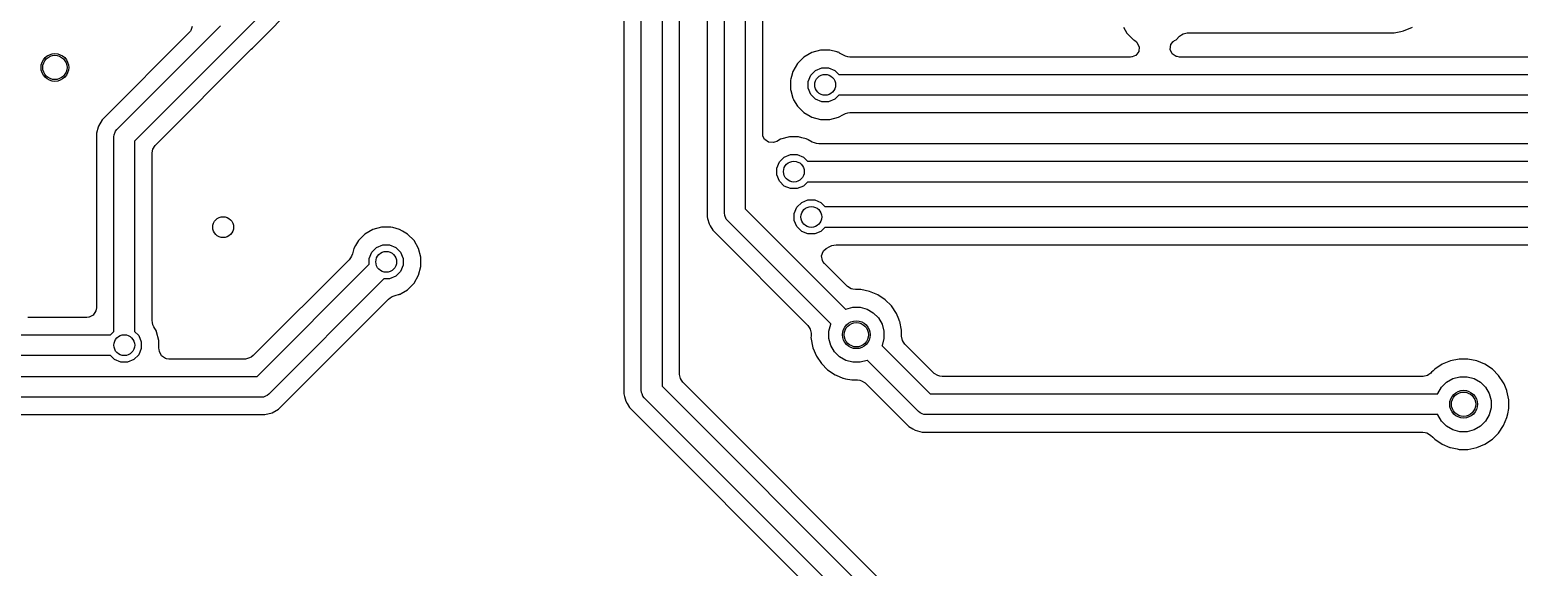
# Model space of a CAD drawing. Header units: inches. Extents: x 0.01 to 5.35, y 0.01 to 3.37.
# Drawn here: x 3.052 to 3.897, y 1.285 to 1.589 of the extents above; entities that cross this region are included whole.
import ezdxf

# ---------------------------------------------------------------- set-up
doc = ezdxf.new("R2010")
doc.units = ezdxf.units.IN
doc.header["$MEASUREMENT"] = 0
doc.layers.add('BLACK', color=250, linetype='CONTINUOUS')

msp = doc.modelspace()

# ---------------------------------------------------------------- linework, layer by layer
at = {"layer": 'BLACK', "linetype": 'CONTINUOUS'}
for p, q in [((3.38919, 1.85349), (3.38919, 1.38281)), ((3.39906, 1.38488), (3.39906, 1.85142)), ((3.41087, 1.84897), (3.41087, 1.38733)), ((3.42073, 1.39385), (3.42073, 1.84216)), ((3.43644, 1.80688), (3.43644, 1.48322)), ((3.4463, 1.4853), (3.4463, 1.8061)), ((3.45811, 1.80053), (3.45811, 1.48774)), ((3.46797, 1.53036), (3.46797, 1.79128)), ((3.20287, 1.61735), (3.17292, 1.5874)), ((3.17842, 1.57896), (3.20539, 1.60592)), ((3.10157, 1.53276), (3.16039, 1.59157)), ((3.14344, 1.58882), (3.14332, 1.58863)), ((3.1442, 1.59111), (3.14344, 1.58882)), ((3.67266, 1.59076), (3.67463, 1.58735)), ((3.8301, 1.58839), (3.83153, 1.58868)), ((3.83153, 1.58868), (3.83655, 1.59076)), ((3.14262, 1.58775), (3.09313, 1.53826)), ((3.17292, 1.5874), (3.11165, 1.52614)), ((3.14327, 1.58856), (3.14262, 1.58775)), ((3.14332, 1.58863), (3.14327, 1.58856)), ((3.67463, 1.58735), (3.67829, 1.58368)), ((3.67829, 1.58368), (3.67889, 1.58334)), ((3.67889, 1.58334), (3.67998, 1.58248)), ((3.67998, 1.58248), (3.68029, 1.58216)), ((3.68029, 1.58216), (3.68155, 1.57971)), ((3.69918, 1.57819), (3.69957, 1.58091)), ((3.69957, 1.58091), (3.69958, 1.58093)), ((3.69958, 1.58093), (3.70091, 1.58267)), ((3.70091, 1.58267), (3.70098, 1.58273)), ((3.70098, 1.58273), (3.70164, 1.58319)), ((3.70164, 1.58319), (3.70249, 1.58368)), ((3.70249, 1.58368), (3.7045, 1.58569)), ((3.7045, 1.58569), (3.70562, 1.58652)), ((3.70562, 1.58652), (3.70652, 1.58702)), ((3.70652, 1.58702), (3.70886, 1.58762)), ((3.70886, 1.58762), (3.8262, 1.58762)), ((3.8262, 1.58762), (3.8301, 1.58839)), ((3.12324, 1.52377), (3.17773, 1.57827)), ((3.17773, 1.57827), (3.17774, 1.57827)), ((3.17774, 1.57827), (3.17842, 1.57896)), ((3.17842, 1.57896), (3.17842, 1.57896)), ((3.49129, 1.57388), (3.48762, 1.57021)), ((3.49578, 1.57647), (3.49129, 1.57388)), ((3.49129, 1.57388), (3.49129, 1.57388)), ((3.49129, 1.57388), (3.49129, 1.57388)), ((3.50079, 1.57781), (3.49578, 1.57647)), ((3.49578, 1.57647), (3.49578, 1.57647)), ((3.50598, 1.57781), (3.50079, 1.57781)), ((3.50998, 1.57674), (3.50598, 1.57781)), ((3.50598, 1.57781), (3.50598, 1.57781)), ((3.51037, 1.57664), (3.50998, 1.57674)), ((3.51069, 1.5766), (3.51037, 1.57664)), ((3.51129, 1.57635), (3.51069, 1.5766)), ((3.51155, 1.57615), (3.51129, 1.57635)), ((3.5138, 1.57485), (3.51155, 1.57615)), ((3.51497, 1.57437), (3.5138, 1.57485)), ((3.51617, 1.57404), (3.51497, 1.57437)), ((3.51744, 1.57388), (3.51617, 1.57404)), ((3.67665, 1.57388), (3.51744, 1.57388)), ((3.67746, 1.57395), (3.67665, 1.57388)), ((3.67755, 1.57396), (3.67746, 1.57395)), ((3.67956, 1.5748), (3.67755, 1.57396)), ((3.67958, 1.57481), (3.67956, 1.5748)), ((3.67959, 1.57481), (3.67958, 1.57481)), ((3.68129, 1.57697), (3.67959, 1.57481)), ((3.68155, 1.57971), (3.68129, 1.57697)), ((3.70032, 1.57569), (3.69918, 1.57819)), ((3.70263, 1.5742), (3.70032, 1.57569)), ((3.70306, 1.57408), (3.70263, 1.5742)), ((3.70443, 1.57388), (3.70306, 1.57408)), ((3.97178, 1.57388), (3.70443, 1.57388)), ((3.48502, 1.56572), (3.48425, 1.56282)), ((3.48762, 1.57021), (3.48502, 1.56572)), ((3.48502, 1.56572), (3.48502, 1.56572)), ((3.48502, 1.56572), (3.48502, 1.56572)), ((3.48502, 1.56572), (3.48502, 1.56572)), ((3.48762, 1.57021), (3.48762, 1.57021)), ((3.48762, 1.57021), (3.48762, 1.57021)), ((3.49373, 1.56003), (3.4952, 1.56358)), ((3.4952, 1.56358), (3.49792, 1.56629)), ((3.49792, 1.56629), (3.50147, 1.56776)), ((3.50147, 1.56776), (3.50531, 1.56776)), ((3.50531, 1.56776), (3.50885, 1.56629)), ((3.50885, 1.56629), (3.51113, 1.56402)), ((3.51113, 1.56402), (3.9783, 1.56402)), ((3.48391, 1.56155), (3.48368, 1.5607)), ((3.48368, 1.5607), (3.48368, 1.55552)), ((3.48368, 1.55552), (3.48385, 1.55489)), ((3.48385, 1.55489), (3.48385, 1.55489)), ((3.48385, 1.55489), (3.48385, 1.55489)), ((3.48385, 1.55489), (3.48502, 1.5505)), ((3.48425, 1.56282), (3.48391, 1.56155)), ((3.49373, 1.55619), (3.49373, 1.56003)), ((3.4952, 1.55264), (3.49373, 1.55619)), ((3.48502, 1.5505), (3.48543, 1.54981)), ((3.48543, 1.54981), (3.48553, 1.54962)), ((3.48553, 1.54962), (3.48762, 1.54601)), ((3.49792, 1.54993), (3.4952, 1.55264)), ((3.50147, 1.54846), (3.49792, 1.54993)), ((3.50531, 1.54846), (3.50147, 1.54846)), ((3.50885, 1.54993), (3.50531, 1.54846)), ((3.51113, 1.5522), (3.50885, 1.54993)), ((3.98075, 1.5522), (3.51113, 1.5522)), ((3.09313, 1.53826), (3.09105, 1.53467)), ((3.09313, 1.53826), (3.09313, 1.53826)), ((3.09313, 1.53826), (3.09313, 1.53826)), ((3.48762, 1.54601), (3.49129, 1.54234)), ((3.49129, 1.54234), (3.49482, 1.5403)), ((3.49482, 1.5403), (3.49482, 1.5403)), ((3.49482, 1.5403), (3.49578, 1.53975)), ((3.49578, 1.53975), (3.49578, 1.53975)), ((3.49578, 1.53975), (3.49578, 1.53975)), ((3.49578, 1.53975), (3.49578, 1.53975)), ((3.49578, 1.53975), (3.50079, 1.53841)), ((3.50079, 1.53841), (3.50079, 1.53841)), ((3.50079, 1.53841), (3.50598, 1.53841)), ((3.50598, 1.53841), (3.51099, 1.53975)), ((3.50598, 1.53841), (3.50598, 1.53841)), ((3.51099, 1.53975), (3.5138, 1.54137)), ((3.5138, 1.54137), (3.51497, 1.54185)), ((3.51497, 1.54185), (3.51617, 1.54218)), ((3.51617, 1.54218), (3.51744, 1.54234)), ((3.51744, 1.54234), (3.98282, 1.54234)), ((3.09089, 1.53404), (3.08998, 1.53066)), ((3.08998, 1.53066), (3.08998, 1.43182)), ((3.0909, 1.5341), (3.09089, 1.53404)), ((3.09105, 1.53467), (3.0909, 1.5341)), ((3.0909, 1.5341), (3.0909, 1.5341)), ((3.09984, 1.52858), (3.09996, 1.52973)), ((3.09996, 1.52973), (3.10061, 1.53132)), ((3.10061, 1.53132), (3.10084, 1.53186)), ((3.10084, 1.53186), (3.10157, 1.53276)), ((3.46806, 1.52943), (3.46797, 1.53036)), ((3.09984, 1.41822), (3.09984, 1.52858)), ((3.11165, 1.52614), (3.11165, 1.41822)), ((3.12171, 1.5207), (3.12201, 1.5217)), ((3.12201, 1.5217), (3.12324, 1.52377)), ((3.4681, 1.52924), (3.46806, 1.52943)), ((3.46905, 1.52714), (3.4681, 1.52924)), ((3.46909, 1.52709), (3.46905, 1.52714)), ((3.47133, 1.5255), (3.46909, 1.52709)), ((3.47408, 1.52537), (3.47133, 1.5255)), ((3.47461, 1.5255), (3.47408, 1.52537)), ((3.4759, 1.52601), (3.47461, 1.5255)), ((3.47807, 1.52726), (3.4759, 1.52601)), ((3.47813, 1.52728), (3.47807, 1.52726)), ((3.48308, 1.5286), (3.47813, 1.52728)), ((3.48826, 1.5286), (3.48308, 1.5286)), ((3.49023, 1.52807), (3.48826, 1.5286)), ((3.48826, 1.5286), (3.48826, 1.5286)), ((3.49265, 1.52743), (3.49023, 1.52807)), ((3.49298, 1.52738), (3.49265, 1.52743)), ((3.49357, 1.52714), (3.49298, 1.52738)), ((3.49383, 1.52694), (3.49357, 1.52714)), ((3.49608, 1.52564), (3.49383, 1.52694)), ((3.49726, 1.52515), (3.49608, 1.52564)), ((3.49846, 1.52483), (3.49726, 1.52515)), ((3.49972, 1.52467), (3.49846, 1.52483)), ((4.35438, 1.52467), (3.49972, 1.52467)), ((3.12152, 1.51933), (3.12171, 1.5207)), ((3.12152, 1.42452), (3.12152, 1.51933)), ((3.47602, 1.51082), (3.47749, 1.51437)), ((3.47749, 1.51437), (3.4802, 1.51708)), ((3.4802, 1.51708), (3.48375, 1.51855)), ((3.48375, 1.51855), (3.48759, 1.51855)), ((3.48759, 1.51855), (3.49114, 1.51708)), ((3.49114, 1.51708), (3.49342, 1.5148)), ((3.49342, 1.5148), (4.3609, 1.5148)), ((3.47602, 1.50698), (3.47602, 1.51082)), ((3.47749, 1.50343), (3.47602, 1.50698)), ((3.4802, 1.50071), (3.47749, 1.50343)), ((3.48375, 1.49924), (3.4802, 1.50071)), ((3.48759, 1.49924), (3.48375, 1.49924)), ((3.49114, 1.50071), (3.48759, 1.49924)), ((3.49342, 1.50299), (3.49114, 1.50071)), ((4.36334, 1.50299), (3.49342, 1.50299)), ((3.45811, 1.48774), (3.51499, 1.43086)), ((3.4859, 1.48511), (3.48737, 1.48866)), ((3.48737, 1.48866), (3.49009, 1.49138)), ((3.49009, 1.49138), (3.49364, 1.49285)), ((3.49364, 1.49285), (3.49748, 1.49285)), ((3.49748, 1.49285), (3.50102, 1.49138)), ((3.50102, 1.49138), (3.5033, 1.4891)), ((3.5033, 1.4891), (4.36303, 1.4891)), ((3.43644, 1.48322), (3.43668, 1.48232)), ((3.43668, 1.48232), (3.43668, 1.48232)), ((3.43668, 1.48232), (3.43751, 1.47921)), ((3.43751, 1.47921), (3.43808, 1.47822)), ((3.44641, 1.48414), (3.4463, 1.4853)), ((3.4465, 1.48394), (3.44641, 1.48414)), ((3.44729, 1.48201), (3.4465, 1.48394)), ((3.44803, 1.48112), (3.44729, 1.48201)), ((3.50664, 1.42251), (3.44803, 1.48112)), ((3.4859, 1.48127), (3.4859, 1.48511)), ((3.48737, 1.47773), (3.4859, 1.48127)), ((3.24227, 1.47348), (3.2386, 1.46982)), ((3.24676, 1.47608), (3.24227, 1.47348)), ((3.24227, 1.47348), (3.24227, 1.47348)), ((3.24227, 1.47348), (3.24227, 1.47348)), ((3.25178, 1.47742), (3.24676, 1.47608)), ((3.24676, 1.47608), (3.24676, 1.47608)), ((3.25696, 1.47742), (3.25178, 1.47742)), ((3.25804, 1.47713), (3.25696, 1.47742)), ((3.25696, 1.47742), (3.25696, 1.47742)), ((3.26198, 1.47608), (3.25804, 1.47713)), ((3.25804, 1.47713), (3.25804, 1.47713)), ((3.26359, 1.47514), (3.26198, 1.47608)), ((3.26647, 1.47348), (3.26359, 1.47514)), ((3.27014, 1.46982), (3.26647, 1.47348)), ((3.43808, 1.47822), (3.43808, 1.47822)), ((3.43808, 1.47822), (3.43959, 1.47561)), ((3.43959, 1.47561), (3.43959, 1.47561)), ((3.43959, 1.47561), (3.49359, 1.42162)), ((3.49009, 1.47501), (3.48737, 1.47773)), ((3.49364, 1.47354), (3.49009, 1.47501)), ((3.49748, 1.47354), (3.49364, 1.47354)), ((3.50102, 1.47501), (3.49748, 1.47354)), ((3.5033, 1.47729), (3.50102, 1.47501)), ((4.36548, 1.47729), (3.5033, 1.47729)), ((3.23517, 1.4622), (3.23468, 1.46102)), ((3.23601, 1.46532), (3.23517, 1.4622)), ((3.23694, 1.46694), (3.23601, 1.46532)), ((3.23601, 1.46532), (3.23601, 1.46532)), ((3.23601, 1.46532), (3.23601, 1.46532)), ((3.2386, 1.46982), (3.23694, 1.46694)), ((3.2386, 1.46982), (3.2386, 1.46982)), ((3.2386, 1.46982), (3.2386, 1.46982)), ((3.2386, 1.46982), (3.2386, 1.46982)), ((3.24472, 1.45964), (3.24619, 1.46318)), ((3.24619, 1.46318), (3.2489, 1.4659)), ((3.2489, 1.4659), (3.25245, 1.46737)), ((3.25245, 1.46737), (3.25629, 1.46737)), ((3.25629, 1.46737), (3.25984, 1.4659)), ((3.25984, 1.4659), (3.26255, 1.46318)), ((3.26255, 1.46318), (3.26402, 1.45964)), ((3.27273, 1.46532), (3.27014, 1.46982)), ((3.27407, 1.46031), (3.27273, 1.46532)), ((3.50128, 1.46112), (3.50224, 1.46369)), ((3.50224, 1.46369), (3.50244, 1.46396)), ((3.50244, 1.46396), (3.50391, 1.46526)), ((3.50391, 1.46526), (3.50596, 1.46645)), ((3.50596, 1.46645), (3.50714, 1.46694)), ((3.50714, 1.46694), (3.50834, 1.46726)), ((3.50834, 1.46726), (3.50961, 1.46743)), ((3.50961, 1.46743), (4.36755, 1.46743)), ((3.23329, 1.45893), (3.1789, 1.40454)), ((3.18106, 1.39276), (3.24472, 1.45641)), ((3.23406, 1.45994), (3.23329, 1.45893)), ((3.23468, 1.46102), (3.23406, 1.45994)), ((3.24472, 1.45641), (3.24472, 1.45964)), ((3.26402, 1.4558), (3.26255, 1.45225)), ((3.26402, 1.45964), (3.26402, 1.4558)), ((3.27273, 1.45011), (3.27407, 1.45512)), ((3.27407, 1.45512), (3.27407, 1.46031)), ((3.50187, 1.45843), (3.50128, 1.46112)), ((3.50213, 1.45795), (3.50187, 1.45843)), ((3.50296, 1.45684), (3.50213, 1.45795)), ((3.51609, 1.44371), (3.50296, 1.45684)), ((3.25307, 1.44806), (3.18768, 1.38267)), ((3.25629, 1.44806), (3.25307, 1.44806)), ((3.25984, 1.44953), (3.25629, 1.44806)), ((3.26255, 1.45225), (3.25984, 1.44953)), ((3.26647, 1.44195), (3.27014, 1.44562)), ((3.27014, 1.44562), (3.27273, 1.45011)), ((3.19319, 1.37423), (3.25558, 1.43663)), ((3.25558, 1.43663), (3.2566, 1.43741)), ((3.2566, 1.43741), (3.25767, 1.43803)), ((3.25767, 1.43803), (3.25885, 1.43852)), ((3.25885, 1.43852), (3.25997, 1.43882)), ((3.25997, 1.43882), (3.26136, 1.43919)), ((3.26136, 1.43919), (3.26166, 1.43927)), ((3.26166, 1.43927), (3.26198, 1.43935)), ((3.26198, 1.43935), (3.26239, 1.43947)), ((3.26198, 1.43935), (3.26198, 1.43935)), ((3.26239, 1.43947), (3.26282, 1.43984)), ((3.26282, 1.43984), (3.26647, 1.44195)), ((3.51817, 1.44248), (3.51609, 1.44371)), ((3.51916, 1.44219), (3.51817, 1.44248)), ((3.52053, 1.44199), (3.51916, 1.44219)), ((3.52364, 1.44199), (3.52053, 1.44199)), ((3.52859, 1.441), (3.52364, 1.44199)), ((3.52364, 1.44199), (3.52364, 1.44199)), ((3.52364, 1.44199), (3.52364, 1.44199)), ((3.53325, 1.43907), (3.52859, 1.441)), ((3.52859, 1.441), (3.52859, 1.441)), ((3.52859, 1.441), (3.52859, 1.441)), ((3.53745, 1.43627), (3.53325, 1.43907)), ((3.53325, 1.43907), (3.53325, 1.43907)), ((3.53325, 1.43907), (3.53325, 1.43907)), ((3.08961, 1.42986), (3.08812, 1.42755)), ((3.08978, 1.43045), (3.08961, 1.42986)), ((3.08998, 1.43182), (3.08978, 1.43045)), ((3.51499, 1.43086), (3.5151, 1.43093)), ((3.5151, 1.43093), (3.51907, 1.43199)), ((3.51907, 1.43199), (3.52318, 1.43199)), ((3.52318, 1.43199), (3.52715, 1.43093)), ((3.52715, 1.43093), (3.53071, 1.42887)), ((3.53071, 1.42887), (3.53362, 1.42596)), ((3.54101, 1.4327), (3.53745, 1.43627)), ((3.53745, 1.43627), (3.53745, 1.43627)), ((3.53745, 1.43627), (3.53745, 1.43627)), ((3.54382, 1.42851), (3.54101, 1.4327)), ((3.54101, 1.4327), (3.54101, 1.4327)), ((3.54101, 1.4327), (3.54101, 1.4327)), ((3.54521, 1.42514), (3.54382, 1.42851)), ((3.54382, 1.42851), (3.54382, 1.42851)), ((3.54382, 1.42851), (3.54382, 1.42851)), ((3.08457, 1.42624), (3.05101, 1.42624)), ((3.08561, 1.42635), (3.08457, 1.42624)), ((3.08591, 1.42642), (3.08561, 1.42635)), ((3.08807, 1.4275), (3.08591, 1.42642)), ((3.08812, 1.42755), (3.08807, 1.4275)), ((3.12168, 1.42326), (3.12152, 1.42452)), ((3.122, 1.42206), (3.12168, 1.42326)), ((3.12249, 1.42088), (3.122, 1.42206)), ((3.12397, 1.41833), (3.12249, 1.42088)), ((3.49359, 1.42162), (3.49442, 1.4205)), ((3.49442, 1.4205), (3.49491, 1.41959)), ((3.50551, 1.41843), (3.50657, 1.4224)), ((3.50657, 1.4224), (3.50664, 1.42251)), ((3.53362, 1.42596), (3.53567, 1.4224)), ((3.53567, 1.4224), (3.53674, 1.41843)), ((3.54566, 1.42407), (3.54521, 1.42514)), ((3.54574, 1.4239), (3.54566, 1.42407)), ((3.54673, 1.4189), (3.54574, 1.4239)), ((3.0442, 1.41638), (3.098, 1.41638)), ((3.098, 1.41638), (3.09984, 1.41822)), ((3.11165, 1.41822), (3.11393, 1.41594)), ((3.11393, 1.41594), (3.1154, 1.41239)), ((3.1154, 1.41239), (3.1154, 1.40855)), ((3.12411, 1.41808), (3.12397, 1.41833)), ((3.12397, 1.41833), (3.12397, 1.41833)), ((3.12397, 1.41833), (3.12397, 1.41833)), ((3.12545, 1.41307), (3.12411, 1.41808)), ((3.12545, 1.40873), (3.12545, 1.41307)), ((3.12545, 1.41307), (3.12545, 1.41307)), ((3.49491, 1.41959), (3.49551, 1.41725)), ((3.49551, 1.4156), (3.4953, 1.4149)), ((3.4953, 1.4149), (3.4965, 1.40891)), ((3.49551, 1.41725), (3.49551, 1.4156)), ((3.50551, 1.41432), (3.50551, 1.41843)), ((3.50657, 1.41035), (3.50551, 1.41432)), ((3.53674, 1.41432), (3.53567, 1.41035)), ((3.53674, 1.41843), (3.53674, 1.41432)), ((3.54673, 1.4155), (3.54673, 1.4189)), ((3.54733, 1.41316), (3.54673, 1.4155)), ((3.54783, 1.41225), (3.54733, 1.41316)), ((3.54866, 1.41114), (3.54783, 1.41225)), ((3.098, 1.40457), (3.04175, 1.40457)), ((3.10028, 1.40229), (3.098, 1.40457)), ((3.11393, 1.405), (3.11122, 1.40229)), ((3.1154, 1.40855), (3.11393, 1.405)), ((3.12551, 1.40801), (3.12545, 1.40873)), ((3.12567, 1.40693), (3.12551, 1.40801)), ((3.12681, 1.40446), (3.12567, 1.40693)), ((3.12912, 1.40297), (3.12681, 1.40446)), ((3.12965, 1.40282), (3.12912, 1.40297)), ((3.13103, 1.40262), (3.12965, 1.40282)), ((3.17688, 1.40322), (3.17454, 1.40262)), ((3.17779, 1.40371), (3.17688, 1.40322)), ((3.1789, 1.40454), (3.17779, 1.40371)), ((3.4965, 1.40891), (3.4965, 1.40891)), ((3.4965, 1.40891), (3.4965, 1.40891)), ((3.4965, 1.40891), (3.49843, 1.40425)), ((3.49843, 1.40425), (3.49843, 1.40425)), ((3.49843, 1.40425), (3.50123, 1.40005)), ((3.50863, 1.40679), (3.50657, 1.41035)), ((3.51154, 1.40388), (3.50863, 1.40679)), ((3.5151, 1.40183), (3.51154, 1.40388)), ((3.53567, 1.41035), (3.53561, 1.41024)), ((3.53561, 1.41024), (3.56294, 1.38291)), ((3.5653, 1.3945), (3.54866, 1.41114)), ((3.10383, 1.40082), (3.10028, 1.40229)), ((3.10767, 1.40082), (3.10383, 1.40082)), ((3.11122, 1.40229), (3.10767, 1.40082)), ((3.17454, 1.40262), (3.13103, 1.40262)), ((3.50123, 1.40005), (3.50123, 1.40005)), ((3.50123, 1.40005), (3.50123, 1.40005)), ((3.50123, 1.40005), (3.5048, 1.39649)), ((3.5048, 1.39649), (3.5048, 1.39649)), ((3.5048, 1.39649), (3.5048, 1.39649)), ((3.5048, 1.39649), (3.50899, 1.39368)), ((3.51907, 1.40076), (3.5151, 1.40183)), ((3.52318, 1.40076), (3.51907, 1.40076)), ((3.52715, 1.40183), (3.52318, 1.40076)), ((3.52726, 1.40189), (3.52715, 1.40183)), ((3.55632, 1.37283), (3.52726, 1.40189)), ((3.56738, 1.39327), (3.5653, 1.3945)), ((3.84707, 1.3947), (3.84595, 1.39387)), ((3.84747, 1.39511), (3.84707, 1.3947)), ((3.84834, 1.39598), (3.84747, 1.39511)), ((3.84927, 1.3969), (3.84834, 1.39598)), ((3.85346, 1.3997), (3.84927, 1.3969)), ((3.84927, 1.3969), (3.84927, 1.3969)), ((3.85812, 1.40163), (3.85346, 1.3997)), ((3.85346, 1.3997), (3.85346, 1.3997)), ((3.86307, 1.40262), (3.85812, 1.40163)), ((3.85812, 1.40163), (3.85812, 1.40163)), ((3.85812, 1.40163), (3.85812, 1.40163)), ((3.86811, 1.40262), (3.86307, 1.40262)), ((3.86307, 1.40262), (3.86307, 1.40262)), ((3.86307, 1.40262), (3.86307, 1.40262)), ((3.87306, 1.40163), (3.86811, 1.40262)), ((3.86811, 1.40262), (3.86811, 1.40262)), ((3.86811, 1.40262), (3.86811, 1.40262)), ((3.87772, 1.3997), (3.87306, 1.40163)), ((3.87306, 1.40163), (3.87306, 1.40163)), ((3.87306, 1.40163), (3.87306, 1.40163)), ((3.88192, 1.3969), (3.87772, 1.3997)), ((3.87772, 1.3997), (3.87772, 1.3997)), ((3.87772, 1.3997), (3.87772, 1.3997)), ((3.88548, 1.39333), (3.88192, 1.3969)), ((3.88192, 1.3969), (3.88192, 1.3969)), ((3.88192, 1.3969), (3.88192, 1.3969)), ((3.03441, 1.39276), (3.18106, 1.39276)), ((3.41087, 1.38733), (3.65641, 1.14178)), ((3.42133, 1.39151), (3.42073, 1.39385)), ((3.42182, 1.3906), (3.42133, 1.39151)), ((3.42265, 1.38949), (3.42182, 1.3906)), ((3.65893, 1.15321), (3.42265, 1.38949)), ((3.50899, 1.39368), (3.50899, 1.39368)), ((3.50899, 1.39368), (3.50899, 1.39368)), ((3.50899, 1.39368), (3.50899, 1.39368)), ((3.50899, 1.39368), (3.50959, 1.39344)), ((3.50959, 1.39344), (3.50959, 1.39344)), ((3.50959, 1.39344), (3.50959, 1.39344)), ((3.50959, 1.39344), (3.51343, 1.39184)), ((3.51343, 1.39184), (3.5136, 1.39176)), ((3.5136, 1.39176), (3.51365, 1.39175)), ((3.51365, 1.39175), (3.51365, 1.39175)), ((3.51365, 1.39175), (3.515, 1.39148)), ((3.515, 1.39148), (3.5186, 1.39077)), ((3.5186, 1.39077), (3.5186, 1.39077)), ((3.5186, 1.39077), (3.52171, 1.39077)), ((3.52171, 1.39077), (3.52308, 1.39057)), ((3.52308, 1.39057), (3.52408, 1.39028)), ((3.52408, 1.39028), (3.52615, 1.38905)), ((3.52615, 1.38905), (3.54766, 1.36754)), ((3.56837, 1.39297), (3.56738, 1.39327)), ((3.56975, 1.39278), (3.56837, 1.39297)), ((3.84271, 1.39278), (3.56975, 1.39278)), ((3.84505, 1.39337), (3.84271, 1.39278)), ((3.84595, 1.39387), (3.84505, 1.39337)), ((3.85104, 1.38303), (3.8531, 1.38659)), ((3.8531, 1.38659), (3.856, 1.3895)), ((3.856, 1.3895), (3.85956, 1.39156)), ((3.85956, 1.39156), (3.86354, 1.39262)), ((3.86354, 1.39262), (3.86765, 1.39262)), ((3.86765, 1.39262), (3.87162, 1.39156)), ((3.87162, 1.39156), (3.87518, 1.3895)), ((3.87518, 1.3895), (3.87808, 1.38659)), ((3.87808, 1.38659), (3.88014, 1.38303)), ((3.88829, 1.38914), (3.88548, 1.39333)), ((3.88548, 1.39333), (3.88548, 1.39333)), ((3.88548, 1.39333), (3.88548, 1.39333)), ((3.88854, 1.38853), (3.88829, 1.38914)), ((3.88829, 1.38914), (3.88829, 1.38914)), ((3.88829, 1.38914), (3.88829, 1.38914)), ((3.89006, 1.38486), (3.88854, 1.38853)), ((3.1835, 1.38094), (3.03197, 1.38094)), ((3.18466, 1.38106), (3.1835, 1.38094)), ((3.18597, 1.3816), (3.18466, 1.38106)), ((3.18678, 1.38194), (3.18597, 1.3816)), ((3.18768, 1.38267), (3.18678, 1.38194)), ((3.38919, 1.38281), (3.38955, 1.38146)), ((3.38955, 1.38146), (3.39027, 1.3788)), ((3.39027, 1.3788), (3.39102, 1.3775)), ((3.39102, 1.3775), (3.39102, 1.3775)), ((3.39102, 1.3775), (3.39234, 1.3752)), ((3.39917, 1.38373), (3.39906, 1.38488)), ((3.39952, 1.38288), (3.39917, 1.38373)), ((3.40005, 1.3816), (3.39952, 1.38288)), ((3.40078, 1.38071), (3.40005, 1.3816)), ((3.64806, 1.13343), (3.40078, 1.38071)), ((3.56294, 1.38291), (3.85101, 1.38291)), ((3.85101, 1.38291), (3.85104, 1.38303)), ((3.88014, 1.38303), (3.8812, 1.37906)), ((3.8812, 1.37906), (3.8812, 1.37495)), ((3.89012, 1.3847), (3.89006, 1.38486)), ((3.89021, 1.38453), (3.89012, 1.3847)), ((3.8912, 1.37953), (3.89021, 1.38453)), ((3.8912, 1.37449), (3.8912, 1.37953)), ((3.02989, 1.37108), (3.18558, 1.37108)), ((3.18558, 1.37108), (3.18959, 1.37216)), ((3.18558, 1.37108), (3.18558, 1.37108)), ((3.18959, 1.37216), (3.19319, 1.37423)), ((3.39234, 1.3752), (3.39234, 1.3752)), ((3.39234, 1.3752), (3.63663, 1.13091)), ((3.55721, 1.3721), (3.55632, 1.37283)), ((3.55836, 1.37162), (3.55721, 1.3721)), ((3.55934, 1.37122), (3.55836, 1.37162)), ((3.56049, 1.3711), (3.55934, 1.37122)), ((3.85101, 1.3711), (3.56049, 1.3711)), ((3.85104, 1.37098), (3.85101, 1.3711)), ((3.8531, 1.36742), (3.85104, 1.37098)), ((3.88014, 1.37098), (3.87808, 1.36742)), ((3.8812, 1.37495), (3.88014, 1.37098)), ((3.88829, 1.36488), (3.89022, 1.36954)), ((3.89022, 1.36954), (3.89063, 1.37162)), ((3.89022, 1.36954), (3.89022, 1.36954)), ((3.89022, 1.36954), (3.89022, 1.36954)), ((3.89063, 1.37162), (3.8912, 1.37449)), ((3.89063, 1.37162), (3.89063, 1.37162)), ((3.54766, 1.36754), (3.54766, 1.36754)), ((3.54766, 1.36754), (3.5477, 1.3675)), ((3.5477, 1.3675), (3.54787, 1.36733)), ((3.54787, 1.36733), (3.54787, 1.36733)), ((3.54787, 1.36733), (3.55081, 1.36439)), ((3.55081, 1.36439), (3.5531, 1.36307)), ((3.5531, 1.36307), (3.55441, 1.36231)), ((3.55441, 1.36231), (3.55842, 1.36124)), ((3.55842, 1.36124), (3.55842, 1.36124)), ((3.55842, 1.36124), (3.56287, 1.36124)), ((3.56287, 1.36124), (3.56294, 1.36124)), ((3.56294, 1.36124), (3.56294, 1.36124)), ((3.56294, 1.36124), (3.84242, 1.36124)), ((3.84242, 1.36124), (3.84379, 1.36104)), ((3.84379, 1.36104), (3.84478, 1.36075)), ((3.84478, 1.36075), (3.84686, 1.35952)), ((3.856, 1.36451), (3.8531, 1.36742)), ((3.85956, 1.36246), (3.856, 1.36451)), ((3.86354, 1.36139), (3.85956, 1.36246)), ((3.86765, 1.36139), (3.86354, 1.36139)), ((3.87162, 1.36246), (3.86765, 1.36139)), ((3.87518, 1.36451), (3.87162, 1.36246)), ((3.87808, 1.36742), (3.87518, 1.36451)), ((3.88192, 1.35712), (3.88548, 1.36068)), ((3.88548, 1.36068), (3.88829, 1.36488)), ((3.84686, 1.35952), (3.84811, 1.35827)), ((3.84811, 1.35827), (3.84926, 1.35712)), ((3.84926, 1.35712), (3.84927, 1.35712)), ((3.84927, 1.35712), (3.85346, 1.35431)), ((3.85346, 1.35431), (3.85346, 1.35431)), ((3.85346, 1.35431), (3.85346, 1.35431)), ((3.85346, 1.35431), (3.85346, 1.35431)), ((3.85346, 1.35431), (3.8579, 1.35247)), ((3.8579, 1.35247), (3.85807, 1.35239)), ((3.85807, 1.35239), (3.85812, 1.35238)), ((3.85812, 1.35238), (3.85812, 1.35238)), ((3.85812, 1.35238), (3.85812, 1.35238)), ((3.85812, 1.35238), (3.85812, 1.35238)), ((3.85812, 1.35238), (3.85812, 1.35238)), ((3.85812, 1.35238), (3.86196, 1.35162)), ((3.86811, 1.3514), (3.87144, 1.35206)), ((3.87144, 1.35206), (3.87306, 1.35238)), ((3.87306, 1.35238), (3.87772, 1.35431)), ((3.87772, 1.35431), (3.88192, 1.35712)), ((3.86196, 1.35162), (3.86307, 1.3514)), ((3.86307, 1.3514), (3.86811, 1.3514)), ((3.86811, 1.3514), (3.86811, 1.3514))]:
    msp.add_line(p, q, dxfattribs=at)
at = {"layer": 'BLACK'}
for centre, radius in [((3.06638, 1.56795), 0.00787), ((3.50339, 1.55811), 0.00591), ((3.48567, 1.5089), 0.00591), ((3.49556, 1.48319), 0.00591), ((3.16185, 1.4774), 0.00591), ((3.25437, 1.45772), 0.00591), ((3.52112, 1.41638), 0.00787), ((3.10575, 1.41047), 0.00591), ((3.86559, 1.37701), 0.00787)]:
    msp.add_circle(centre, radius, dxfattribs=at)
at = {"layer": 'WHITE'}
for centre, radius in [((3.06638, 1.56795), 0.00689), ((3.50339, 1.55811), 0.00591), ((3.48567, 1.5089), 0.00591), ((3.49556, 1.48319), 0.00591), ((3.16185, 1.4774), 0.00591), ((3.25437, 1.45772), 0.00591), ((3.52112, 1.41638), 0.00689), ((3.10575, 1.41047), 0.00591), ((3.86559, 1.37701), 0.00689)]:
    msp.add_circle(centre, radius, dxfattribs=at)

doc.saveas('drawing.dxf')
